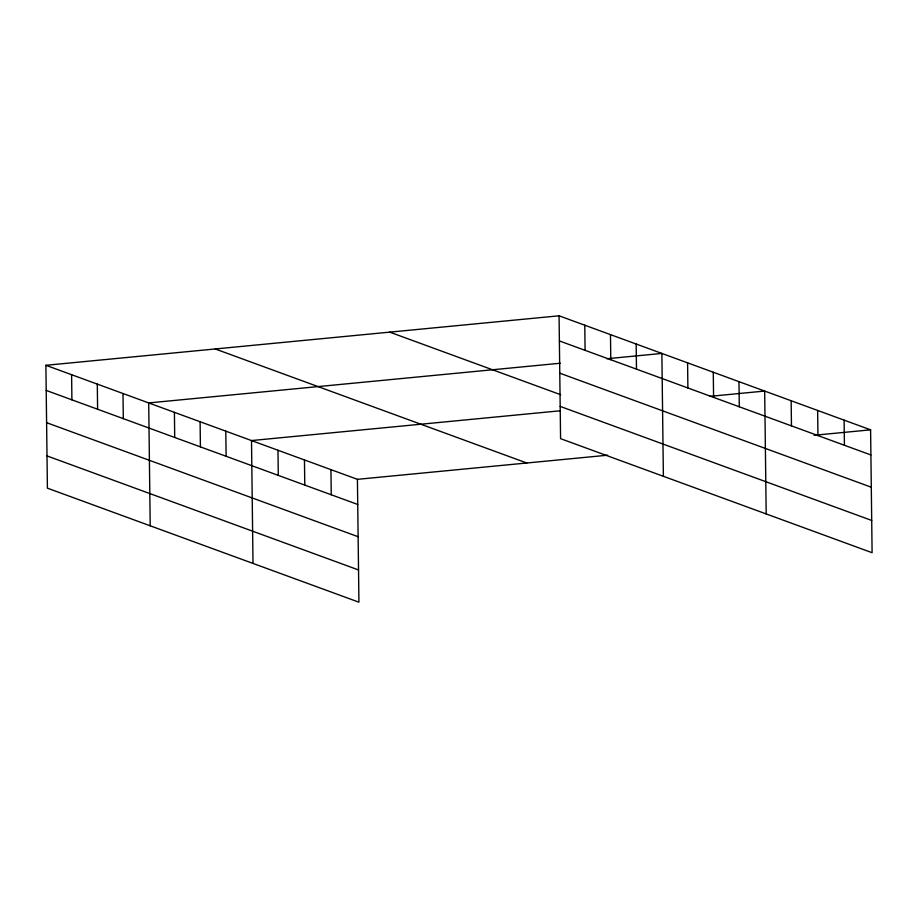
<?xml version="1.0" encoding="UTF-8"?>
<svg xmlns="http://www.w3.org/2000/svg" width="918" height="918" viewBox="0 0 918 918"><rect width="100%" height="100%" fill="white"/><g stroke="black" fill="none" stroke-linecap="round" stroke-linejoin="round"><path stroke-width="1.38" d="M45.9 365.295L357.423 479.334L358.927 602.197L47.403 488.169L45.9 365.295L559.073 315.803L870.597 429.831L872.1 552.705L560.577 438.666L559.073 315.803M560.267 363.23L148.705 402.933L150.208 525.796M606.844 358.743L661.878 353.43L663.381 476.304M559.865 410.816L251.509 440.56L253.001 563.434M709.648 396.369L764.683 391.057L766.186 513.931M357.423 479.334L607.624 455.202M814.151 435.281L870.597 429.831M559.383 340.922L870.907 454.961M559.773 373.178L871.297 487.217M389.725 332.132L560.634 394.694M560.187 406.41L871.71 520.449M215.248 348.966L526.771 462.993M46.21 390.425L357.733 504.464M46.6 422.682L358.123 536.72M47.002 455.913L358.525 569.952M844.124 420.146L844.422 445.264M817.64 410.449L817.949 435.58M791.155 400.753L791.465 425.883M738.979 381.659L739.288 406.777M713.275 372.249L713.584 397.379M687.582 362.839L687.892 387.97M636.174 344.021L636.484 369.151M610.481 334.611L610.78 359.741M584.777 325.201L585.087 350.332M330.939 469.637L331.249 494.768M304.466 459.941L304.776 485.071M277.982 450.256L278.292 475.386M225.805 431.15L226.115 456.28M200.101 421.741L200.411 446.871M174.409 412.331L174.707 437.461M123.001 393.524L123.31 418.654M97.297 384.114L97.606 409.244M71.604 374.705L71.902 399.835"/></g></svg>
